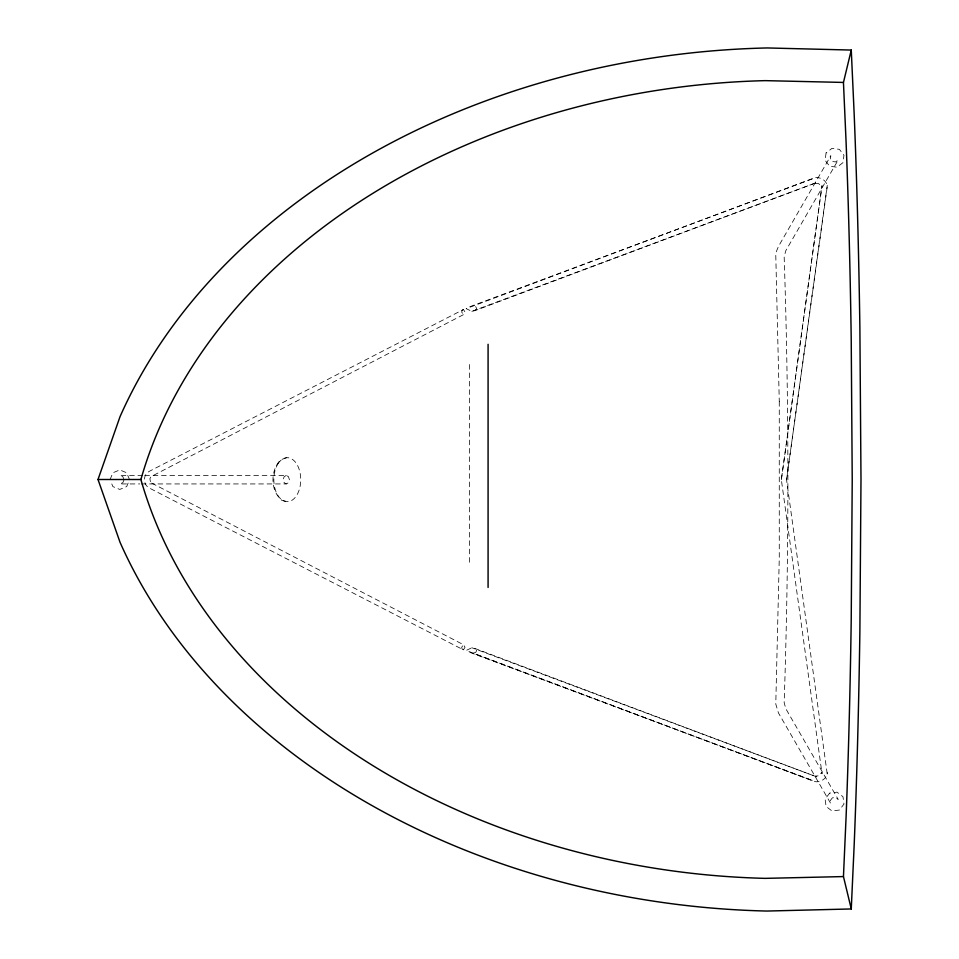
<?xml version="1.0" encoding="UTF-8"?>
<svg xmlns="http://www.w3.org/2000/svg" width="959" height="959" viewBox="0 0 959 959"><rect width="100%" height="100%" fill="white"/><g stroke="black" fill="none" stroke-linecap="round" stroke-linejoin="round"><path stroke-width="0.72" stroke-dasharray="4.79 3.6" d="M781.345 479.68L822.019 185.59L781.345 479.68L822.019 773.769L821.995 772.211L818.578 775.855L815.354 776.035M471.876 311.351L816.696 182.522L475.184 310.548L471.876 311.351L466.146 308.642L814.287 177.883C819.921 176.3 827.425 180.736 827.221 186.921L786.536 479.68L827.245 774.009C825.843 779.343 819.609 782.94 814.287 781.489L466.146 650.466L471.876 647.745L475.184 648.56L816.696 776.85L471.876 647.745M786.572 479.68L827.245 185.351M110.033 479.68L112.886 472.787L119.791 469.922L126.684 472.787L129.549 479.68L126.684 486.585L119.791 489.438L112.886 486.585L111.172 482.437M124.083 479.68L122.836 482.689L119.827 483.935L139.726 483.935M475.184 310.548L476.719 308.618L475.712 306.688L472.979 305.897M463.437 649.866L465.043 647.277L463.437 644.7L151.054 482.761L150.036 481.826L150.587 482.353L149.88 478.733L151.054 476.611L463.437 314.66L465.043 312.083L463.437 309.505L149.077 471.444C142.879 474.885 142.879 484.475 149.077 487.915L463.437 649.866L462.178 649.111L461.687 647.277L463.437 644.7M463.437 309.505L462.178 310.26L461.687 312.083L463.437 314.66M286.309 475.424L284.152 476.671L283.193 479.68L284.152 482.689L286.309 483.935L288.467 482.689L289.414 479.68L288.467 476.671L286.309 475.424L144.222 475.424M469.85 306.712L812.956 178.686M815.354 183.325L818.578 183.517L821.995 187.161M286.549 457.719L280.603 459.852C270.198 470.461 270.186 490.84 281.958 500.43L288.012 501.641M142.723 475.424L119.827 475.424L122.836 476.671L123.663 478.685M141.225 483.935L286.309 483.935M469.85 652.396L812.956 780.686L472.979 653.199L475.712 652.408L476.719 650.49L475.184 648.56M827.221 772.451L827.245 774.009M469.598 364.516L469.598 565.75M779.271 401.473L779.271 557.898L775.783 704.062L778.444 712.945L830.83 803.678L830.398 800.441L832.376 797.864L835.613 797.432L838.19 799.422L785.805 708.689L784.162 702.599C789.125 554.038 789.125 405.333 784.162 256.76L785.805 250.683L838.19 159.949L835.613 161.927L832.376 161.508L830.398 158.918L830.83 155.694L778.444 246.427L776.73 250.659L775.783 255.298L779.271 401.473M826.083 152.913L825.1 160.309L829.655 166.231L837.051 167.214L842.973 162.658L843.956 155.262L839.401 149.34L832.004 148.357L826.083 152.913M829.655 793.129L825.1 799.051L826.083 806.459L832.004 811.002L839.401 810.031L843.956 804.11L842.973 796.701L837.051 792.158L829.655 793.129M278.518 462.993A21.997 13.462 90 0 0 282.809 500.43A21.997 13.462 90 0 0 300.503 475.628A21.997 13.462 90 0 0 278.518 462.993"/><path stroke-width="1.44" d="M851.268 908.952L843.452 876.574L846.078 817.176A679.44 46.523 -90 0 0 851.22 619.85L852.227 479.5L851.22 339.162A679.44 46.523 -90 0 0 846.078 141.836L843.452 82.438L851.268 50.06L767.32 47.95A674.656 512.418 -4.5 0 0 120.043 416.638L98.01 479.5L120.055 542.338A674.884 512.586 4.5 0 0 766.984 911.05L851.268 908.952L854.169 845.071A720.029 49.305 -90 0 0 859.875 631.729L860.99 479.5L859.875 327.283A720.029 49.305 90 0 0 854.169 113.941L851.268 50.06M843.452 876.574L765.246 878.36A632.616 480.483 4.5 0 1 140.889 479.512L98.01 479.5M843.452 82.438L765.234 80.64A632.413 480.327 -4.5 0 0 140.889 479.512M488.083 344.305L488.083 587.447"/></g></svg>
